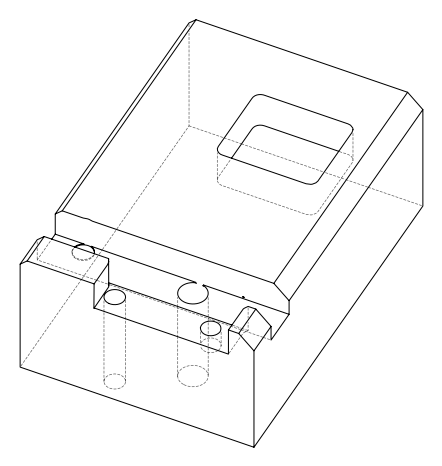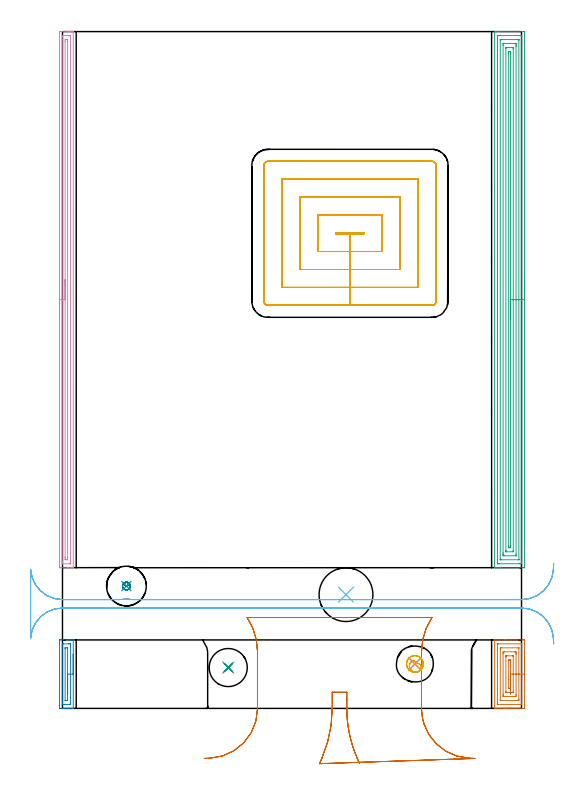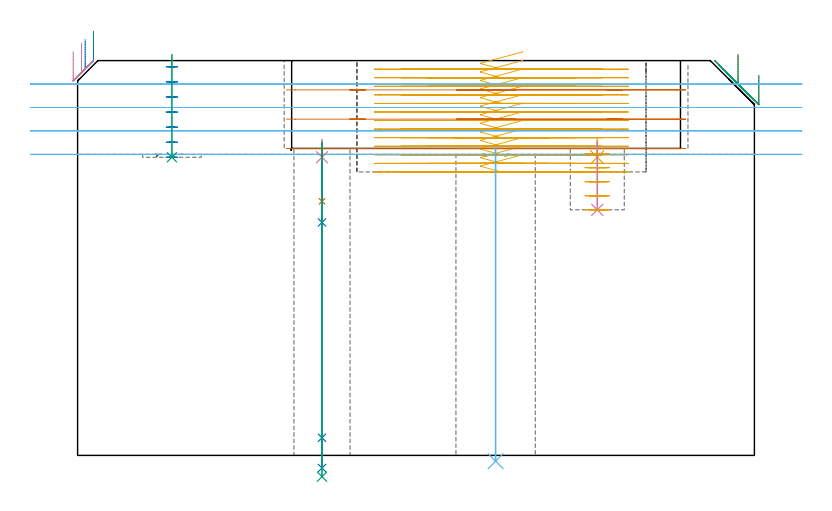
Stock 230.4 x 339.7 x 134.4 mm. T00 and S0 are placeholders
(PLAN: 17 operations, 12 tool changes, 58.7 min)
(1 AREA_MILL | FG_CHAMFER_SURFACE | UGT0205_001 | 1.88 min | 4682 mm3)
(2 AREA_MILL_1 | FG_CHAMFER_SURFACE_1 | UGT0205_001 | 1.01 min | 923 mm3)
(3 AREA_MILL_2 | FG_CHAMFER_SURFACE_2 | UGT0205_001 | 13.14 min | 31089 mm3)
(4 AREA_MILL_3 | FG_CHAMFER_SURFACE_3 | UGT0205_001 | 6.64 min | 6512 mm3)
(5 MILL_RECTANGULAR_POCKET | POCKET_RECTANGULAR_STRAIGHT | NXT0201_011 | Follow Part, ap 3, ae 75% | 24.65 min | 312335 mm3)
(6 MILL_RECTANGULAR_SLOT | SLOT_RECTANGULAR | UGT0201_004 | Follow Part, ap 8, ae 75% | 4.83 min | 264334 mm3)
(7 MILL_RECTANGULAR_SLOT_1 | SLOT_RECTANGULAR_1 | UGT0201_020 | Follow Part, ap 12.5, ae 75% | 3.2 min | 136440 mm3)
(8 MILL_BLIND_HOLE_FROM_SOLID_MATERIAL | STEP1POCKET | UGT0201_008 | Spiral | 0.52 min | 378 mm3)
(9 BORE_BLIND_HOLE | STEP1POCKET | UGT0332_076 | 0.14 min | 0 mm3)
(10 SPOT_DRILL | STEP1HOLE_1 | NXT0321_9005460120000 | 0.06 min | 167 mm3)
(11 SPOT_DRILL_1 | STEP1POCKET_1 | NXT0321_9005460120000 | 0.06 min | 172 mm3)
(12 INDEXABLE_INSERT_DRILL_THROUGH_HOLE_FROM_SOLID | STEP1HOLE | NXT0302_025 | 0.43 min | 58662 mm3)
(13 DRILL_BLIND_HOLE_INTO_CENTER | STEP1HOLE_1 | NXT0301_128 | 0.09 min | 1721 mm3)
(14 GUN_DRILL_THROUGH_HOLE | STEP1HOLE_1 | UGT0307_009 | 0.55 min | 9900 mm3)
(15 DRILL_TO_ENLARGE_THROUGH_HOLE | STEP1HOLE_1 | UGT0301_258 | 0.46 min | 18120 mm3)
(16 DRILL_BLIND_HOLE_INTO_CENTER_1 | STEP1POCKET_1 | NXT0301_128 | 0.1 min | 2070 mm3)
(17 MILL_ROUGH_BLIND_HOLE_CONTOUR | STEP1POCKET_1 | NXT0201_013 | Spiral | 0.94 min | 3296 mm3)
(TOOL UGT0205_001 | Chamfer Mill 20 x 3 x 45 deg. | D20 FL50 Z2)
(TOOL NXT0201_011 | ENDMILL 12mm [2P460-1200-NA 1630] | D12 FL38 Z6)
(TOOL UGT0201_004 | End Mill 32 mm | D32 FL53 Z6)
(TOOL UGT0201_020 | End mill 50 mm | D50 FL50 Z4)
(TOOL UGT0201_008 | End Mill 16 mm | D16 FL32 Z4)
(TOOL UGT0332_076 | 19.75 mm Rough Boring Bar | D19.75)
(TOOL NXT0321_9005460120000 | NC Spot Drill, 142deg, 12mm, Carbide, Uncoated | D12 PA142 FL30 Z2)
(TOOL NXT0302_025 | Index. Insert Drill 27mm [880-D2700L32-05] | D27 PA176 FL135 Z2)
(TOOL NXT0301_128 | Carbide Drill 12mm [861.1-1200-036A1-GP GC34] | D12 PA150 FL37.4 Z2)
(TOOL UGT0307_009 | Gun Drill 12 mm | D12 PA130 FL24 Z1)
(TOOL UGT0301_258 | Twist Drill 19.1 mm | D19.1 PA118 FL140 Z2)
(TOOL NXT0201_013 | ENDMILL 10mm | D10 FL30 Z4)
(OP 1 AREA_MILL)
G17 G21 G94 G90
T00 M6
G54
G17 G0 G90 X231.9 Y27.2 S1061 M3
G43 Z144.4 H0
Z129.4
G94 G1 Y27.162 Z128.528 F250.
Y27.048 Z127.664
Y26.859 Z126.812
Y26.597 Z125.98
Y26.263 Z125.174
Y25.86 Z124.4
Y25.392 Z123.664
Y24.86 Z122.972
Y24.271 Z122.329
Y23.628 Z121.74
Y22.936 Z121.208
Y22.2 Z120.74
Y21.426 Z120.337
Y20.62 Z120.003
Y19.788 Z119.741
Y18.936 Z119.552
Y18.072 Z119.438
Y17.2 Z119.4
X231.899 Y0.452 Z119.401
X231.895 Y0.007 Z119.4
X231.893 Y0.005 Z119.402
X231.451 Y0.002 Z119.845
X230.999 Y0. Z120.296
X222.637 Z128.656
X221.778 Z129.521
X216.921 Y0.001 Z134.378
X216.904 Y0.008 Z134.395
X216.9 Y0.011 Z134.4
Y34.389
X216.904 Y34.392 Z134.395
X216.923 Y34.4 Z134.377
X221.778 Z129.521
X222.637 Z128.656
X230.999 Z120.296
X231.451 Y34.398 Z119.845
X231.893 Y34.395 Z119.402
X231.895 Y34.392 Z119.401
X231.899 Y33.948
X231.9 Y17.2 Z119.4
X230.486 Z120.814
X230.485 Y2.299 Z120.815
X230.484 Y2.215 Z120.816
X230.479 Y2.025 Z120.821
X230.117 Y2.009 Z121.183
X229.901 Y2.001 Z121.399
X218.446 Y2. Z132.854
X218.367 Y2.001 Z132.933
X218.347 Y2.003 Z132.953
X218.328 Y2.009 Z132.972
X218.321 Y2.016 Z132.979
X218.318 Y2.035 Z132.982
X218.315 Y2.131 Z132.985
Y32.101
X218.316 Y32.185 Z132.984
X218.321 Y32.375 Z132.979
X218.683 Y32.391 Z132.617
X218.899 Y32.399 Z132.401
X230.355 Y32.4 Z120.945
X230.433 Y32.399 Z120.867
X230.453 Y32.397 Z120.847
X230.472 Y32.391 Z120.828
X230.479 Y32.384 Z120.821
X230.482 Y32.365 Z120.818
X230.485 Y32.269 Z120.815
X230.486 Y17.2 Z120.814
X229.072 Z122.228
X229.071 Y4.594 Z122.229
X229.07 Y4.329 Z122.23
X229.068 Y4.152 Z122.232
X229.065 Y4.02 Z122.235
X229.021 Y4.01 Z122.279
X228.807 Y4.001 Z122.493
X228.784 Y4. Z122.516
X219.971 Z131.329
X219.785 Y4.007 Z131.515
X219.743 Y4.01 Z131.557
X219.735 Y4.031 Z131.565
X219.731 Y4.063 Z131.569
X219.729 Y4.098 Z131.571
Y29.806
X219.73 Y30.071 Z131.57
X219.732 Y30.247 Z131.568
X219.735 Y30.38 Z131.565
X219.779 Y30.39 Z131.521
X219.993 Y30.399 Z131.307
X220.016 Y30.4 Z131.284
X228.829 Z122.471
X229.015 Y30.393 Z122.285
X229.057 Y30.39 Z122.243
X229.065 Y30.369 Z122.235
X229.069 Y30.337 Z122.231
X229.071 Y30.302 Z122.229
X229.072 Y17.2 Z122.228
X227.657 Z123.643
Y6.89
X227.656 Y6.622 Z123.644
X227.65 Y6.016 Z123.65
X227.044 Y6.003 Z124.256
X226.784 Y6. Z124.516
X221.756 Z129.544
X221.495 Y6.002 Z129.805
X221.15 Y6.013 Z130.15
X221.144 Y6.353 Z130.156
X221.143 Y6.622 Z130.157
Y7.236
Y27.51
X221.144 Y27.778 Z130.156
X221.15 Y28.384 Z130.15
X221.756 Y28.397 Z129.544
X222.016 Y28.4 Z129.284
X227.044 Z124.256
X227.305 Y28.398 Z123.995
X227.65 Y28.387 Z123.65
X227.656 Y28.047 Z123.644
X227.657 Y27.778 Z123.643
Y27.164
Y17.2
X226.243 Z125.057
Y8.305
X226.241 Y8.224 Z125.059
X226.236 Y8.064 Z125.064
X226.229 Y8.009 Z125.071
X226.21 Y8.006 Z125.09
X226.163 Y8.004 Z125.137
X225.666 Y8. Z125.634
X222.637 Y8.001 Z128.663
X222.582 Y8.002 Z128.718
X222.567 Y8.005 Z128.733
X222.564 Y8.008 Z128.736
X222.562 Y8.037 Z128.738
X222.559 Y8.144 Z128.741
X222.557 Y8.466 Z128.743
Y26.095
X222.559 Y26.176 Z128.741
X222.564 Y26.336 Z128.736
X222.571 Y26.391 Z128.729
X222.59 Y26.394 Z128.71
X222.637 Y26.396 Z128.663
X223.134 Y26.4 Z128.166
X226.163 Y26.399 Z125.137
X226.218 Y26.398 Z125.082
X226.233 Y26.395 Z125.067
X226.236 Y26.392 Z125.064
X226.238 Y26.363 Z125.062
X226.241 Y26.256 Z125.059
X226.243 Y26.095 Z125.057
Y26.015
Y17.2
X224.829 Z126.471
Y10.148
X224.828 Y10.041 Z126.472
X224.825 Y10.016 Z126.475
X224.824 Y10.011 Z126.476
X224.795 Y10.006 Z126.505
X224.696 Y10.002 Z126.604
X224.548 Y10. Z126.752
X224.4 Y10.002 Z126.9
X224.252 Y10.005 Z127.048
X223.978 Y10.015 Z127.322
X223.976 Y10.148 Z127.324
X223.972 Y10.576 Z127.328
X223.971 Y14.544 Z127.329
Y24.252
X223.972 Y24.359 Z127.328
X223.975 Y24.384 Z127.325
X223.976 Y24.389 Z127.324
X224.005 Y24.394 Z127.295
X224.104 Y24.398 Z127.196
X224.252 Y24.4 Z127.048
X224.4 Y24.398 Z126.9
X224.548 Y24.395 Z126.752
X224.822 Y24.385 Z126.478
X224.824 Y24.252 Z126.476
X224.828 Y23.824 Z126.472
X224.829 Y23.37 Z126.471
Y22.941
Y17.2
Y16.328 Z126.509
Y15.464 Z126.623
Y14.612 Z126.812
Y13.78 Z127.074
Y12.974 Z127.408
Y12.2 Z127.811
Y11.464 Z128.28
Y10.772 Z128.811
Y10.129 Z129.4
Y9.54 Z130.043
Y9.008 Z130.735
Y8.54 Z131.471
Y8.137 Z132.245
Y7.803 Z133.051
Y7.541 Z133.883
Y7.352 Z134.735
Y7.238 Z135.599
Y7.2 Z136.471
G0 Z144.4
M5
M2
(OP 2 AREA_MILL_1)
G17 G21 G94 G90
T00 M6
G54
G17 G0 G90 X5.4 Y27.2 S1061 M3
G43 Z144.4 H0
G94 G1 Y27.162 Z143.528 F250.
Y27.048 Z142.664
Y26.859 Z141.812
Y26.597 Z140.98
Y26.263 Z140.174
Y25.86 Z139.4
Y25.392 Z138.664
Y24.86 Z137.972
Y24.271 Z137.329
Y23.628 Z136.74
Y22.936 Z136.208
Y22.2 Z135.74
Y21.426 Z135.337
Y20.62 Z135.003
Y19.788 Z134.741
Y18.937 Z134.552
Y18.072 Z134.438
Y17.2 Z134.4
Y0.011
X5.396 Y0.008 Z134.396
X5.381 Y0. Z134.38
X0.613 Z129.613
X-0.241 Z128.752
X-0.691 Z128.304
X-1.118 Y0.001 Z127.876
X-1.335 Y0.004 Z127.66
X-1.49 Y0.008 Z127.504
X-1.493 Y0.074 Z127.502
X-1.499 Y0.452 Z127.501
X-1.5 Y0.836 Z127.5
Y33.451
X-1.499 Y33.948 Z127.501
X-1.493 Y34.326 Z127.502
X-1.49 Y34.392 Z127.504
X-1.118 Y34.4 Z127.876
X-0.691 Z128.304
X-0.241 Z128.752
X0.613 Z129.613
X5.382 Y34.399 Z134.381
X5.396 Y34.392 Z134.396
X5.4 Y34.389 Z134.4
Y17.2
X3.986 Z132.986
X3.985 Y2.215 Z132.985
X3.983 Y2.034 Z132.983
X3.982 Y2.013 Z132.982
X3.98 Y2.01 Z132.98
X3.948 Y2.006 Z132.948
X3.834 Y2.002 Z132.834
X3.692 Y2. Z132.692
X3.478 Z132.478
X0.849 Z129.849
X0.635 Z129.635
X-0.029 Y2.002 Z128.971
X-0.063 Y2.006 Z128.937
X-0.072 Y2.008 Z128.928
X-0.079 Y2.051 Z128.921
X-0.081 Y2.215 Z128.919
X-0.085 Y2.94 Z128.915
X-0.086 Y3.096 Z128.914
X-0.085 Y32.185 Z128.915
X-0.083 Y32.366 Z128.917
X-0.081 Y32.387 Z128.919
X-0.08 Y32.39 Z128.92
X-0.048 Y32.394 Z128.952
X0.066 Y32.398 Z129.066
X0.208 Y32.4 Z129.208
X0.422 Z129.422
X3.051 Z132.051
X3.265 Z132.265
X3.929 Y32.398 Z132.929
X3.963 Y32.394 Z132.963
X3.972 Y32.392 Z132.972
X3.979 Y32.349 Z132.979
X3.981 Y32.185 Z132.981
X3.985 Y31.46 Z132.985
X3.986 Y31.304 Z132.986
Y17.2
X2.572 Z131.572
X2.571 Y4.491 Z131.571
X2.567 Y4.122 Z131.567
X2.565 Y4.023 Z131.565
X2.546 Y4.01 Z131.546
X2.495 Y4.005 Z131.495
X2.388 Y4. Z131.388
X2.366 Z131.366
X1.512 Z130.512
X1.489 Y4.001 Z130.489
X1.335 Y4.019 Z130.335
X1.33 Y4.057 Z130.33
X1.329 Y4.07 Z130.329
Y29.909
X1.333 Y30.278 Z130.333
X1.335 Y30.377 Z130.335
X1.354 Y30.39 Z130.354
X1.405 Y30.395 Z130.405
X1.512 Y30.4 Z130.512
X1.534 Z130.534
X2.388 Z131.388
X2.411 Y30.399 Z131.411
X2.565 Y30.381 Z131.565
X2.57 Y30.343 Z131.57
X2.571 Y30.33 Z131.571
X2.572 Y17.2 Z131.572
Y16.328 Z131.61
Y15.464 Z131.723
Y14.612 Z131.912
Y13.78 Z132.175
Y12.974 Z132.508
Y12.2 Z132.911
Y11.464 Z133.38
Y10.772 Z133.911
Y10.129 Z134.5
Y9.54 Z135.144
Y9.008 Z135.836
Y8.54 Z136.572
Y8.137 Z137.345
Y7.803 Z138.151
Y7.541 Z138.983
Y7.352 Z139.835
Y7.238 Z140.7
Y7.2 Z141.572
G0 Z144.4
M5
M2
(OP 3 AREA_MILL_2)
G17 G21 G94 G90
T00 M6
G54
G17 G0 G90 X231.9 Y215.15 S1061 M3
G43 Z144.4 H0
Z129.4
G94 G1 Y215.112 Z128.528 F250.
Y214.998 Z127.664
Y214.809 Z126.812
Y214.547 Z125.98
Y214.213 Z125.174
Y213.81 Z124.4
Y213.342 Z123.664
Y212.81 Z122.972
Y212.221 Z122.329
Y211.578 Z121.74
Y210.886 Z121.208
Y210.15 Z120.74
Y209.376 Z120.337
Y208.57 Z120.003
Y207.738 Z119.741
Y206.887 Z119.552
Y206.022 Z119.438
Y205.15 Z119.4
Y71.65
X231.899 Y71.212 Z119.401
X231.895 Y70.762 Z119.403
X231.892 Y70.61 Z119.406
X231.45 Y70.605 Z119.847
X230.846 Y70.6 Z120.451
X219.993 Z131.301
X219.439 Z131.858
X219.112 Z132.184
X218.557 Z132.739
X218.231 Z133.064
X217.577 Z133.722
X217.233 Z134.066
X216.903 Y70.606 Z134.388
X216.9 Y70.766 Z134.4
Y339.537
X216.902 Y339.693 Z134.388
X216.903 Y339.694
X217.232 Y339.7 Z134.067
X217.577 Z133.722
X218.231 Z133.064
X219.439 Z131.858
X219.993 Z131.301
X231.45 Z119.847
X231.73 Y339.697 Z119.567
X231.892 Y339.69 Z119.406
X231.899 Y339.527 Z119.399
X231.9 Y339.088 Z119.4
Y334.902
Y205.15
X230.486 Z120.814
Y73.891
X230.484 Y73.084 Z120.816
X230.482 Y72.998 Z120.818
X230.466 Y72.61 Z120.834
X230.078 Y72.602 Z121.222
X229.688 Y72.601 Z121.612
X229.199 Y72.6 Z122.101
X219.112 Y72.601 Z132.188
X218.621 Y72.603 Z132.679
X218.412 Y72.61 Z132.888
X218.321 Y72.632 Z132.979
X218.315 Y72.912 Z132.985
Y72.998
X218.314 Y336.409 Z132.986
X218.316 Y337.216 Z132.984
X218.318 Y337.302 Z132.982
X218.334 Y337.69 Z132.966
X218.722 Y337.698 Z132.578
X219.112 Y337.699 Z132.188
X219.601 Y337.7 Z131.699
X229.688 Y337.699 Z121.612
X230.179 Y337.697 Z121.121
X230.388 Y337.69 Z120.912
X230.479 Y337.668 Z120.821
X230.485 Y337.388 Z120.815
Y337.302
X230.486 Y205.15 Z120.814
X229.072 Z122.228
X229.071 Y74.784 Z122.229
X229.069 Y74.65 Z122.231
X229.067 Y74.618 Z122.233
X229.065 Y74.61 Z122.235
X229.048 Y74.607 Z122.252
X228.987 Y74.601 Z122.313
X220.175 Y74.6 Z131.125
X219.993 Y74.601 Z131.307
X219.812 Y74.603 Z131.488
X219.761 Y74.607 Z131.539
X219.735 Y74.61 Z131.565
X219.733 Y74.624 Z131.567
X219.73 Y74.694 Z131.57
X219.729 Y74.784 Z131.571
X219.728 Y75.052 Z131.572
X219.729 Y335.516 Z131.571
X219.731 Y335.65 Z131.569
X219.733 Y335.682 Z131.567
X219.735 Y335.69 Z131.565
X219.752 Y335.693 Z131.548
X219.813 Y335.699 Z131.487
X228.625 Y335.7 Z122.675
X228.807 Y335.699 Z122.493
X228.988 Y335.697 Z122.312
X229.039 Y335.694 Z122.261
X229.065 Y335.69 Z122.235
X229.067 Y335.676 Z122.233
X229.07 Y335.606 Z122.23
X229.071 Y335.516 Z122.229
Y335.248
X229.072 Y205.15 Z122.228
X227.657 Z123.643
Y77.462
X227.655 Y76.844 Z123.645
X227.651 Y76.635 Z123.649
X227.649 Y76.61 Z123.651
X227.629 Y76.607 Z123.671
X227.576 Y76.603 Z123.724
X227.47 Y76.601 Z123.83
X221.726 Y76.6 Z129.574
X221.327 Y76.61 Z129.973
X221.149 Y76.625 Z130.151
X221.148 Y76.726 Z130.152
X221.144 Y77.19 Z130.156
X221.143 Y77.462 Z130.157
Y78.084
Y332.838
X221.145 Y333.456 Z130.155
X221.15 Y333.665 Z130.15
X221.151 Y333.69 Z130.149
X221.171 Y333.693 Z130.129
X221.224 Y333.697 Z130.076
X221.33 Y333.699 Z129.97
X227.074 Y333.7 Z124.226
X227.473 Y333.69 Z123.827
X227.65 Y333.675 Z123.65
X227.652 Y333.574 Z123.648
X227.656 Y333.11 Z123.644
X227.657 Y332.838 Z123.643
Y332.216
Y205.15
X226.243 Z125.057
Y79.085
X226.241 Y78.922 Z125.059
X226.236 Y78.61 Z125.064
X226.163 Y78.607 Z125.137
X225.92 Y78.601 Z125.38
X222.637 Z128.663
X222.595 Y78.602 Z128.705
X222.572 Y78.605 Z128.728
X222.566 Y78.608 Z128.734
X222.563 Y78.678 Z128.737
X222.558 Y79.004 Z128.742
X222.557 Y79.33 Z128.743
Y331.215
X222.559 Y331.378 Z128.741
X222.564 Y331.69 Z128.736
X222.637 Y331.693 Z128.663
X222.88 Y331.699 Z128.42
X226.163 Z125.137
X226.205 Y331.698 Z125.095
X226.228 Y331.695 Z125.072
X226.234 Y331.692 Z125.066
X226.237 Y331.622 Z125.063
X226.242 Y331.297 Z125.058
X226.243 Y331.133 Z125.057
Y331.052
Y205.15
X224.829 Z126.471
X224.828 Y81.493 Z126.472
X224.826 Y81.034 Z126.474
X224.821 Y80.607 Z126.479
X224.4 Z126.9
X223.979 Y80.61 Z127.321
X223.974 Y81.034 Z127.326
X223.972 Y81.468 Z127.328
Y328.807
X223.974 Y329.266 Z127.326
X223.979 Y329.693 Z127.321
X224.4 Z126.9
X224.821 Y329.69 Z126.479
X224.826 Y329.266 Z126.474
X224.828 Y328.832 Z126.472
X224.829 Y205.15 Z126.471
Y204.278 Z126.509
Y203.414 Z126.623
Y202.562 Z126.812
Y201.73 Z127.074
Y200.924 Z127.408
Y200.15 Z127.811
Y199.414 Z128.28
Y198.722 Z128.811
Y198.079 Z129.4
Y197.49 Z130.043
Y196.959 Z130.735
Y196.49 Z131.471
Y196.087 Z132.245
Y195.753 Z133.051
Y195.491 Z133.883
Y195.302 Z134.735
Y195.188 Z135.6
Y195.15 Z136.471
G0 Z144.4
M5
M2
(OP 4 AREA_MILL_3)
G17 G21 G94 G90
T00 M6
G54
G17 G0 G90 X-1.5 Y195.15 S1061 M3
G43 Z144.4 H0
Z137.5
G94 G1 Y195.188 Z136.628 F250.
Y195.302 Z135.764
Y195.491 Z134.912
Y195.753 Z134.08
Y196.087 Z133.274
Y196.49 Z132.5
Y196.958 Z131.764
Y197.49 Z131.072
Y198.079 Z130.429
Y198.722 Z129.84
Y199.414 Z129.309
Y200.15 Z128.84
Y200.924 Z128.437
Y201.73 Z128.103
Y202.562 Z127.841
Y203.414 Z127.652
Y204.278 Z127.538
Y205.15 Z127.5
X-1.499 Y339.088 Z127.501
X-1.497 Y339.474 Z127.502
X-1.492 Y339.69 Z127.505
X-1.118 Y339.7 Z127.879
X2.388 Z131.382
X2.94 Z131.937
X3.265 Z132.261
X3.816 Z132.812
X4.141 Z133.136
X4.791 Z133.79
X5.117 Z134.116
X5.26 Y339.698 Z134.253
X5.398 Y339.69 Z134.388
X5.4 Y339.534 Z134.4
Y70.766
X5.398 Y70.61 Z134.389
X5.26 Y70.602 Z134.253
X5.117 Y70.6 Z134.116
X4.791 Z133.791
X4.141 Z133.136
X2.94 Z131.937
X2.388 Z131.382
X-1.118 Y70.601 Z127.879
X-1.336 Y70.604 Z127.661
X-1.492 Y70.61 Z127.505
X-1.497 Y70.826 Z127.502
X-1.499 Y71.212 Z127.501
X-1.5 Y71.601 Z127.5
Y205.15
X-0.086 Z128.914
X-0.085 Y337.302 Z128.915
X-0.081 Y337.668 Z128.919
X-0.079 Y337.684 Z128.921
X-0.058 Y337.69 Z128.942
X0.011 Y337.696 Z129.011
X0.115 Y337.699 Z129.115
X3.751 Y337.7 Z132.751
X3.921 Y337.698 Z132.921
X3.951 Y337.695 Z132.951
X3.978 Y337.69 Z132.978
X3.98 Y337.652 Z132.98
X3.985 Y337.462 Z132.985
Y337.302
X3.986 Y336.568 Z132.986
X3.985 Y72.998 Z132.985
X3.981 Y72.632 Z132.981
X3.98 Y72.616 Z132.98
X3.958 Y72.61 Z132.958
X3.889 Y72.604 Z132.889
X3.785 Y72.601 Z132.785
X0.149 Y72.6 Z129.149
X-0.021 Y72.602 Z128.979
X-0.051 Y72.605 Z128.949
X-0.078 Y72.61 Z128.922
X-0.08 Y72.648 Z128.92
X-0.085 Y72.838 Z128.915
Y72.998
X-0.086 Y73.732 Z128.914
Y205.15
X1.328 Z130.328
X1.329 Y334.809 Z130.329
X1.336 Y335.516 Z130.336
X1.338 Y335.693 Z130.338
X1.512 Y335.695 Z130.512
X2.209 Y335.699 Z131.209
X2.388 Y335.695 Z131.388
X2.562 Y335.69 Z131.562
X2.567 Y335.516 Z131.567
X2.57 Y335.331 Z131.57
X2.571 Y334.623 Z131.571
X2.572 Y334.437 Z131.572
X2.571 Y75.491 Z131.571
X2.565 Y74.784 Z131.565
X2.562 Y74.607 Z131.562
X2.388 Y74.605 Z131.388
X1.691 Y74.601 Z130.691
X1.512 Y74.605 Z130.512
X1.338 Y74.61 Z130.338
X1.333 Y74.784 Z130.333
X1.33 Y74.969 Z130.33
X1.329 Y75.677 Z130.329
X1.328 Y75.863 Z130.328
Y205.15
Y206.022 Z130.367
Y206.886 Z130.48
Y207.738 Z130.669
Y208.57 Z130.932
Y209.376 Z131.265
Y210.15 Z131.668
Y210.886 Z132.137
Y211.578 Z132.668
Y212.221 Z133.257
Y212.81 Z133.901
Y213.342 Z134.593
Y213.81 Z135.328
Y214.213 Z136.102
Y214.547 Z136.908
Y214.809 Z137.74
Y214.998 Z138.592
Y215.112 Z139.457
Y215.15 Z140.328
G0 Z144.4
M5
M2
(OP 5 MILL_RECTANGULAR_POCKET)
G17 G21 G94 G90
T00 M6
G54
G17 G0 G90 X151.5 Y238.424 S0 M3
G43 Z144.4 H1
Z137.4
G94 G1 Y238.6 Z137.353 F250.
X137.1 Z133.494
Y238.3 Z133.414
X144.3 Z131.485
X151.5 F500.
Y238.6
X137.1
Y238.3
X144.3
Y229.3
X160.5
Y247.6
X128.1
Y229.3
X144.3
Y220.3
X169.5
Y256.6
X119.1
Y220.3
X144.3
Y211.3
X178.5
Y265.6
X110.1
Y211.3
X144.3
Y202.3
X185.5
G3 X187.5 Y204.3 R2.
G1 Y272.6
G3 X185.5 Y274.6 R2.
G1 X103.1
G3 X101.1 Y272.6 R2.
G1 Y204.3
G3 X103.1 Y202.3 R2.
G1 X144.3
X145.3
G0 X151.5 Y238.424 Z134.485
G1 Y238.6 Z134.437 F250.
X137.1 Z130.579
Y238.3 Z130.498
X144.3 Z128.569
X151.5 F500.
Y238.6
X137.1
Y238.3
X144.3
Y229.3
X160.5
Y247.6
X128.1
Y229.3
X144.3
Y220.3
X169.5
Y256.6
X119.1
Y220.3
X144.3
Y211.3
X178.5
Y265.6
X110.1
Y211.3
X144.3
Y202.3
X185.5
G3 X187.5 Y204.3 R2.
G1 Y272.6
G3 X185.5 Y274.6 R2.
G1 X103.1
G3 X101.1 Y272.6 R2.
G1 Y204.3
G3 X103.1 Y202.3 R2.
G1 X144.3
X145.3
G0 X151.5 Y238.424 Z131.569
G1 Y238.6 Z131.522 F250.
X137.1 Z127.663
Y238.3 Z127.583
X144.3 Z125.654
X151.5 F500.
Y238.6
X137.1
Y238.3
X144.3
Y229.3
X160.5
Y247.6
X128.1
Y229.3
X144.3
Y220.3
X169.5
Y256.6
X119.1
Y220.3
X144.3
Y211.3
X178.5
Y265.6
X110.1
Y211.3
X144.3
Y202.3
X185.5
G3 X187.5 Y204.3 R2.
G1 Y272.6
G3 X185.5 Y274.6 R2.
G1 X103.1
G3 X101.1 Y272.6 R2.
G1 Y204.3
G3 X103.1 Y202.3 R2.
G1 X144.3
X145.3
G0 X151.5 Y238.424 Z128.654
G1 Y238.6 Z128.606 F250.
X137.1 Z124.748
Y238.3 Z124.668
X144.3 Z122.738
X151.5 F500.
Y238.6
X137.1
Y238.3
X144.3
Y229.3
X160.5
Y247.6
X128.1
Y229.3
X144.3
Y220.3
X169.5
Y256.6
X119.1
Y220.3
X144.3
Y211.3
X178.5
Y265.6
X110.1
Y211.3
X144.3
Y202.3
X185.5
G3 X187.5 Y204.3 R2.
G1 Y272.6
G3 X185.5 Y274.6 R2.
G1 X103.1
G3 X101.1 Y272.6 R2.
G1 Y204.3
G3 X103.1 Y202.3 R2.
G1 X144.3
X145.3
G0 X151.5 Y238.424 Z125.738
G1 Y238.6 Z125.691 F250.
X137.1 Z121.833
Y238.3 Z121.752
X144.3 Z119.823
X151.5 F500.
Y238.6
X137.1
Y238.3
X144.3
Y229.3
X160.5
Y247.6
X128.1
Y229.3
X144.3
Y220.3
X169.5
Y256.6
X119.1
Y220.3
X144.3
Y211.3
X178.5
Y265.6
X110.1
Y211.3
X144.3
Y202.3
X185.5
G3 X187.5 Y204.3 R2.
G1 Y272.6
G3 X185.5 Y274.6 R2.
G1 X103.1
G3 X101.1 Y272.6 R2.
G1 Y204.3
G3 X103.1 Y202.3 R2.
G1 X144.3
X145.3
G0 X151.5 Y238.424 Z122.823
G1 Y238.6 Z122.776 F250.
X137.1 Z118.917
Y238.3 Z118.837
X144.3 Z116.908
X151.5 F500.
Y238.6
X137.1
Y238.3
X144.3
Y229.3
X160.5
Y247.6
X128.1
Y229.3
X144.3
Y220.3
X169.5
Y256.6
X119.1
Y220.3
X144.3
Y211.3
X178.5
Y265.6
X110.1
Y211.3
X144.3
Y202.3
X185.5
G3 X187.5 Y204.3 R2.
G1 Y272.6
G3 X185.5 Y274.6 R2.
G1 X103.1
G3 X101.1 Y272.6 R2.
G1 Y204.3
G3 X103.1 Y202.3 R2.
G1 X144.3
X145.3
G0 X151.5 Y238.424 Z119.908
G1 Y238.6 Z119.86 F250.
X137.1 Z116.002
Y238.3 Z115.921
X144.3 Z113.992
X151.5 F500.
Y238.6
X137.1
Y238.3
X144.3
Y229.3
X160.5
Y247.6
X128.1
Y229.3
X144.3
Y220.3
X169.5
Y256.6
X119.1
Y220.3
X144.3
Y211.3
X178.5
Y265.6
X110.1
Y211.3
X144.3
Y202.3
X185.5
G3 X187.5 Y204.3 R2.
G1 Y272.6
G3 X185.5 Y274.6 R2.
G1 X103.1
G3 X101.1 Y272.6 R2.
G1 Y204.3
G3 X103.1 Y202.3 R2.
G1 X144.3
X145.3
G0 X151.5 Y238.424 Z116.992
G1 Y238.6 Z116.945 F250.
X137.1 Z113.087
Y238.3 Z113.006
X144.3 Z111.077
X151.5 F500.
Y238.6
X137.1
Y238.3
X144.3
Y229.3
X160.5
Y247.6
X128.1
Y229.3
X144.3
Y220.3
X169.5
Y256.6
X119.1
Y220.3
X144.3
Y211.3
X178.5
Y265.6
X110.1
Y211.3
X144.3
Y202.3
X185.5
G3 X187.5 Y204.3 R2.
G1 Y272.6
G3 X185.5 Y274.6 R2.
G1 X103.1
G3 X101.1 Y272.6 R2.
G1 Y204.3
G3 X103.1 Y202.3 R2.
G1 X144.3
X145.3
G0 X151.5 Y238.424 Z114.077
G1 Y238.6 Z114.03 F250.
X137.1 Z110.171
Y238.3 Z110.091
X144.3 Z108.162
X151.5 F500.
Y238.6
X137.1
Y238.3
X144.3
Y229.3
X160.5
Y247.6
X128.1
Y229.3
X144.3
Y220.3
X169.5
Y256.6
X119.1
Y220.3
X144.3
Y211.3
X178.5
Y265.6
X110.1
Y211.3
X144.3
Y202.3
X185.5
G3 X187.5 Y204.3 R2.
G1 Y272.6
G3 X185.5 Y274.6 R2.
G1 X103.1
G3 X101.1 Y272.6 R2.
G1 Y204.3
G3 X103.1 Y202.3 R2.
G1 X144.3
X145.3
G0 X151.5 Y238.424 Z111.162
G1 Y238.6 Z111.114 F250.
X137.1 Z107.256
Y238.3 Z107.175
X144.3 Z105.246
X151.5 F500.
Y238.6
X137.1
Y238.3
X144.3
Y229.3
X160.5
Y247.6
X128.1
Y229.3
X144.3
Y220.3
X169.5
Y256.6
X119.1
Y220.3
X144.3
Y211.3
X178.5
Y265.6
X110.1
Y211.3
X144.3
Y202.3
X185.5
G3 X187.5 Y204.3 R2.
G1 Y272.6
G3 X185.5 Y274.6 R2.
G1 X103.1
G3 X101.1 Y272.6 R2.
G1 Y204.3
G3 X103.1 Y202.3 R2.
G1 X144.3
X145.3
G0 X151.5 Y238.424 Z108.246
G1 Y238.6 Z108.199 F250.
X137.1 Z104.34
Y238.3 Z104.26
X144.3 Z102.331
X151.5 F500.
Y238.6
X137.1
Y238.3
X144.3
Y229.3
X160.5
Y247.6
X128.1
Y229.3
X144.3
Y220.3
X169.5
Y256.6
X119.1
Y220.3
X144.3
Y211.3
X178.5
Y265.6
X110.1
Y211.3
X144.3
Y202.3
X185.5
G3 X187.5 Y204.3 R2.
G1 Y272.6
G3 X185.5 Y274.6 R2.
G1 X103.1
G3 X101.1 Y272.6 R2.
G1 Y204.3
G3 X103.1 Y202.3 R2.
G1 X144.3
X145.3
G0 X151.5 Y238.424 Z105.331
G1 Y238.6 Z105.283 F250.
X137.1 Z101.425
Y238.3 Z101.345
X144.3 Z99.415
X151.5 F500.
Y238.6
X137.1
Y238.3
X144.3
Y229.3
X160.5
Y247.6
X128.1
Y229.3
X144.3
Y220.3
X169.5
Y256.6
X119.1
Y220.3
X144.3
Y211.3
X178.5
Y265.6
X110.1
Y211.3
X144.3
Y202.3
X185.5
G3 X187.5 Y204.3 R2.
G1 Y272.6
G3 X185.5 Y274.6 R2.
G1 X103.1
G3 X101.1 Y272.6 R2.
G1 Y204.3
G3 X103.1 Y202.3 R2.
G1 X144.3
X145.3
G0 X151.5 Y238.424 Z102.415
G1 Y238.6 Z102.368 F250.
X137.1 Z98.51
Y238.3 Z98.429
X144.3 Z96.5
X151.5 F500.
Y238.6
X137.1
Y238.3
X144.3
Y229.3
X160.5
Y247.6
X128.1
Y229.3
X144.3
Y220.3
X169.5
Y256.6
X119.1
Y220.3
X144.3
Y211.3
X178.5
Y265.6
X110.1
Y211.3
X144.3
Y202.3
X185.5
G3 X187.5 Y204.3 R2.
G1 Y272.6
G3 X185.5 Y274.6 R2.
G1 X103.1
G3 X101.1 Y272.6 R2.
G1 Y204.3
G3 X103.1 Y202.3 R2.
G1 X144.3
X145.3
G0 Z144.4
M5
M2
(OP 6 MILL_RECTANGULAR_SLOT)
G17 G21 G94 G90
T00 M6
G54
G17 G0 G90 X246.622 Y69.235 S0 M3
G43 Z144.4 H0
Z126.425
G94 G1 X245.823 Y66.343 F250.
G2 X230.4 Y54.6 R16. F500.
G1 X35.89
G2 X32.1 Y55.055 R16.
X28.31 Y54.6 R16.
G1 X0.
G2 X-15.97 Y69.621 R16.
G1 X-16.
Y35.379
X-15.97
G2 X0. Y50.4 R16.
G1 X230.4
G2 X245.823 Y38.66 R16.
G1 X246.621 Y35.768 F250.
G0 X246.554 Y72.615 Z118.45
G1 X246.37 Y69.621
G2 X230.4 Y54.6 R16. F500.
G1 X35.89
G2 X32.1 Y55.055 R16.
X28.31 Y54.6 R16.
G1 X0.
G2 X-15.97 Y69.621 R16.
G1 X-16.
Y35.379
X-15.97
G2 X0. Y50.4 R16.
G1 X230.4
G2 X246.37 Y35.379 R16.
G1 X246.554 Y32.385 F250.
G0 Y72.615 Z110.475
G1 X246.37 Y69.621
G2 X230.4 Y54.6 R16. F500.
G1 X35.89
G2 X32.1 Y55.055 R16.
X28.31 Y54.6 R16.
G1 X0.
G2 X-15.97 Y69.621 R16.
G1 X-16.
Y35.379
X-15.97
G2 X0. Y50.4 R16.
G1 X230.4
G2 X246.37 Y35.379 R16.
G1 X246.554 Y32.385 F250.
G0 Y72.615 Z102.5
G1 X246.37 Y69.621
G2 X230.4 Y54.6 R16. F500.
G1 X35.89
G2 X32.1 Y55.055 R16.
X28.31 Y54.6 R16.
G1 X0.
G2 X-15.97 Y69.621 R16.
G1 X-16.
Y35.379
X-15.97
G2 X0. Y50.4 R16.
G1 X230.4
G2 X246.37 Y35.379 R16.
G1 X246.554 Y32.385 F250.
G0 Z144.4
M5
M2
(OP 7 MILL_RECTANGULAR_SLOT_1)
G17 G21 G94 G90
T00 M6
G54
G17 G0 G90 X149.118 Y-27.75 S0 M3
G43 Z144.4 H0
Z124.433
G94 G1 X147.918 Y-25. F250.
G2 X144.666 Y-15.555 R62.5 F500.
X142.962 Y-5.712 R62.5 F384.
X142.7 Y0. R62.5 F342.
G1 Y4.28
Y8.1 F436.
X136.52
X135.4 F500.
Y0.
G2 X130.182 Y-25. R62.5
G1 X128.982 Y-27.75 F250.
X206.972 Y-25.117
X203.976 Y-24.97
G2 X180.2 Y0. R25. F500.
G1 Y1.955
Y11.955 F435.
Y28.4 F500.
G2 X185.409 Y45.6 R31.
G1 X92.691
G2 X97.9 Y28.4 R31.
G1 Y0.
G2 X74.124 Y-24.97 R25.
G1 X71.128 Y-25.117 F250.
G0 X149.118 Y-27.75 Z114.467
G1 X147.918 Y-25.
G2 X144.666 Y-15.555 R62.5 F500.
X142.962 Y-5.712 R62.5 F375.
X142.7 Y0. R62.5 F333.
G1 Y4.28
Y8.1 F423.
X136.52
X135.4 F500.
Y0.
G2 X130.182 Y-25. R62.5
G1 X128.982 Y-27.75 F250.
X206.972 Y-25.117
X203.976 Y-24.97
G2 X181.483 Y-7.907 R25. F500.
X180.2 Y0. R25. F449.
G1 Y11.955
Y28.4 F500.
G2 X185.409 Y45.6 R31.
G1 X92.691
G2 X97.9 Y28.4 R31.
G1 Y0.
G2 X74.124 Y-24.97 R25.
G1 X71.128 Y-25.117 F250.
G0 X149.118 Y-27.75 Z104.5
G1 X147.918 Y-25.
G2 X144.666 Y-15.555 R62.5 F500.
X142.962 Y-5.712 R62.5 F375.
X142.7 Y0. R62.5 F333.
G1 Y4.28
Y8.1 F423.
X136.52
X135.4 F500.
Y0.
G2 X130.182 Y-25. R62.5
G1 X128.982 Y-27.75 F250.
X206.972 Y-25.117
X203.976 Y-24.97
G2 X181.483 Y-7.907 R25. F500.
X180.2 Y0. R25. F449.
G1 Y11.955
Y28.4 F500.
G2 X185.409 Y45.6 R31.
G1 X92.691
G2 X97.9 Y28.4 R31.
G1 Y0.
G2 X74.124 Y-24.97 R25.
G1 X71.128 Y-25.117 F250.
G0 Z144.4
M5
M2
(OP 8 MILL_BLIND_HOLE_FROM_SOLID_MATERIAL)
G17 G21 G94 G90
T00 M6
G54
G17 G0 G90 X32.1 Y61.4 S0 M3
G43 Z144.4 H0
Z132.271
G94 G3 X33.075 Y62.375 R0.975 F250.
X32.1 Y63.35 R0.975
X30.15 Y61.4 R1.95
X32.1 Y63.35 R-1.95
X31.125 Y62.375 R0.975
X32.1 Y61.4 R0.975
G0 Z127.143
G3 X33.075 Y62.375 R0.975
X32.1 Y63.35 R0.975
X30.15 Y61.4 R1.95
X32.1 Y63.35 R-1.95
X31.125 Y62.375 R0.975
X32.1 Y61.4 R0.975
G0 Z122.014
G3 X33.075 Y62.375 R0.975
X32.1 Y63.35 R0.975
X30.15 Y61.4 R1.95
X32.1 Y63.35 R-1.95
X31.125 Y62.375 R0.975
X32.1 Y61.4 R0.975
G0 Z116.886
G3 X33.075 Y62.375 R0.975
X32.1 Y63.35 R0.975
X30.15 Y61.4 R1.95
X32.1 Y63.35 R-1.95
X31.125 Y62.375 R0.975
X32.1 Y61.4 R0.975
G0 Z111.757
G3 X33.075 Y62.375 R0.975
X32.1 Y63.35 R0.975
X30.15 Y61.4 R1.95
X32.1 Y63.35 R-1.95
X31.125 Y62.375 R0.975
X32.1 Y61.4 R0.975
G0 Z106.629
G3 X33.075 Y62.375 R0.975
X32.1 Y63.35 R0.975
X30.15 Y61.4 R1.95
X32.1 Y63.35 R-1.95
X31.125 Y62.375 R0.975
X32.1 Y61.4 R0.975
G0 Z101.5
G3 X33.075 Y62.375 R0.975
X32.1 Y63.35 R0.975
X30.15 Y61.4 R1.95
X32.1 Y63.35 R-1.95
X31.125 Y62.375 R0.975
X32.1 Y61.4 R0.975
G0 Z144.4
M5
M2
(OP 9 BORE_BLIND_HOLE)
G17 G21 G94 G90
T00 M6
G54
G17 G0 G90 X32.1 Y61.4 S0 M3
G43 Z144.4 H0
G94 G85 G98 Z101.5 F250. R136.4
G80
M5
M2
(OP 10 SPOT_DRILL)
G17 G21 G94 G90
T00 M6
G54
G17 G0 G90 X83.2 Y20.5 S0 M3
G43 Z144.4 H0
G94 G81 G98 Z101.5 F250. R107.5
G80
M5
M2
(OP 11 SPOT_DRILL_1)
G17 G21 G94 G90
T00 M6
G54
G17 G0 G90 X176.9 Y22.3 S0 M3
G43 Z144.4 H0
G94 G81 G98 Z101.5 F250. R107.5
G80
M5
M2
(OP 12 INDEXABLE_INSERT_DRILL_THROUGH_HOLE_FROM_SOLID)
G17 G21 G94 G90
T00 M6
G54
G17 G0 G90 X142.3 Y57.1 S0 M3
G43 Z144.4 H1
G94 G81 G98 Z-1.971 F250. R104.5
G80
M5
M2
(OP 13 DRILL_BLIND_HOLE_INTO_CENTER)
G17 G21 G94 G90
T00 M6
G54
G17 G0 G90 X83.2 Y20.5 S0 M3
G43 Z144.4 H1
G94 G81 G98 Z86.5 F250. R106.5
G80
M5
M2
(OP 14 GUN_DRILL_THROUGH_HOLE)
G17 G21 G94 G90
T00 M6
G54
G17 G0 G90 X83.2 Y20.5 M8
G43 Z144.4 H0
Z100.284
S716 M3
G94 G1 Z79.31 F125. M26
G4 X.084
Z6. F250.
G4 X.084
Z-4.298 F125.
G4 X.084
M5
M9
G0 Z100.284
Z144.4
M2
(OP 15 DRILL_TO_ENLARGE_THROUGH_HOLE)
G17 G21 G94 G90
T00 M6
G54
G17 G0 G90 X83.2 Y20.5 S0 M3
G43 Z144.4 H0
G94 G73 G98 Z-7.238 F250. Q18.623 R106.5
G80
M5
M2
(OP 16 DRILL_BLIND_HOLE_INTO_CENTER_1)
G17 G21 G94 G90
T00 M6
G54
G17 G0 G90 X176.9 Y22.3 S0 M3
G43 Z144.4 H1
G94 G81 G98 Z83.6 F250. R106.5
G80
M5
M2
(OP 17 MILL_ROUGH_BLIND_HOLE_CONTOUR)
G17 G21 G94 G90
T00 M6
G54
G17 G0 G90 X176.9 Y22.3 S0 M3
G43 Z144.4 H0
Z102.72
G94 G3 X177.216 Y23.532 R0.656 F250.
X175.06 Y23.312 R1.908
X174.795 Y19.354 R2.77
X179.15 Y18.754 R3.402
X180.446 Y24.55 R4.2
X179.15 Y18.754 R-4.2
X179.798 Y21.652 R2.1
X176.9 Y22.3 R2.1
G0 Z97.94
G3 X177.216 Y23.532 R0.656
X175.06 Y23.312 R1.908
X174.795 Y19.354 R2.77
X179.15 Y18.754 R3.402
X180.446 Y24.55 R4.2
X179.15 Y18.754 R-4.2
X179.798 Y21.652 R2.1
X176.9 Y22.3 R2.1
G0 Z93.16
G3 X177.216 Y23.532 R0.656
X175.06 Y23.312 R1.908
X174.795 Y19.354 R2.77
X179.15 Y18.754 R3.402
X180.446 Y24.55 R4.2
X179.15 Y18.754 R-4.2
X179.798 Y21.652 R2.1
X176.9 Y22.3 R2.1
G0 Z88.38
G3 X177.216 Y23.532 R0.656
X175.06 Y23.312 R1.908
X174.795 Y19.354 R2.77
X179.15 Y18.754 R3.402
X180.446 Y24.55 R4.2
X179.15 Y18.754 R-4.2
X179.798 Y21.652 R2.1
X176.9 Y22.3 R2.1
G0 Z83.6
G3 X177.216 Y23.532 R0.656
X175.06 Y23.312 R1.908
X174.795 Y19.354 R2.77
X179.15 Y18.754 R3.402
X180.446 Y24.55 R4.2
X179.15 Y18.754 R-4.2
X179.798 Y21.652 R2.1
X176.9 Y22.3 R2.1
G0 Z144.4
M5
M2
